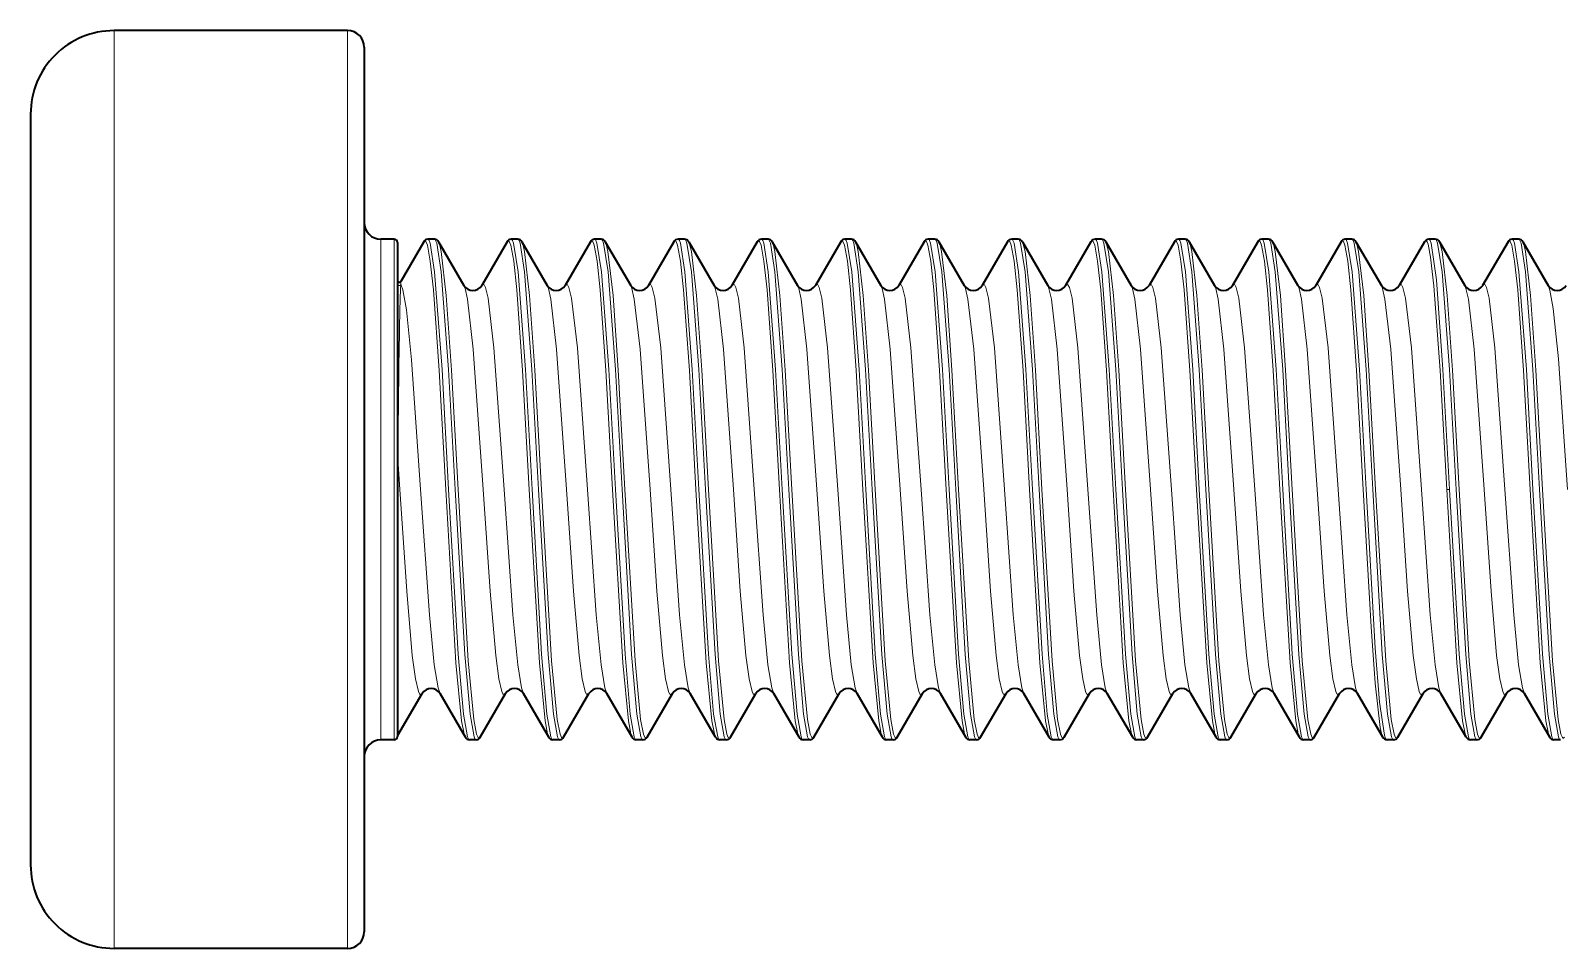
# Model space of a CAD drawing. Extents: x -131 to 1002, y -402 to 783.
# Drawn here: x -130.78 to -121.61, y 173.11 to 178.61 of the extents above; entities that cross this region are included whole.
import ezdxf

# ---------------------------------------------------------------- set-up
doc = ezdxf.new("R2010")
doc.units = 0

msp = doc.modelspace()

# ---------------------------------------------------------------- linework, layer by layer
at = {"color": 7, "lineweight": 13, "ltscale": 0.035789}
for p, q in [((-130.2787, 178.612), (-130.2787, 177.1804)), ((-128.8788, 178.612), (-128.8788, 177.1804))]:
    msp.add_line(p, q, dxfattribs=at)
at = {"color": 7, "lineweight": 35, "ltscale": 0.035}
for p, q in [((-128.8788, 178.612), (-130.2787, 178.612)), ((-128.8788, 173.112), (-130.2787, 173.112))]:
    msp.add_line(p, q, dxfattribs=at)
at = {"color": 7, "lineweight": 35, "ltscale": 0.034488}
msp.add_line((-128.7787, 178.512), (-128.7787, 177.1325), dxfattribs=at)
at = {"color": 7, "lineweight": 35, "ltscale": 0.029282}
msp.add_line((-130.7787, 178.112), (-130.7787, 176.9407), dxfattribs=at)
at = {"color": 7, "lineweight": 13, "ltscale": 0.019522}
for p, q in [((-128.6788, 177.362), (-128.6788, 176.5811)), ((-128.5988, 177.362), (-128.5988, 176.5811))]:
    msp.add_line(p, q, dxfattribs=at)
at = {"color": 7, "lineweight": 35, "ltscale": 0.002}
for p, q in [((-128.5988, 177.362), (-128.6788, 177.362)), ((-128.5988, 174.362), (-128.6788, 174.362))]:
    msp.add_line(p, q, dxfattribs=at)
at = {"color": 7, "lineweight": 35, "ltscale": 0.000984192}
for p, q in [((-128.3583, 177.362), (-128.3977, 177.362)), ((-128.1083, 174.362), (-128.1477, 174.362))]:
    msp.add_line(p, q, dxfattribs=at)
at = {"color": 7, "lineweight": 35, "ltscale": 0.00098381}
for p, q in [((-127.8583, 177.362), (-127.8977, 177.362)), ((-127.3583, 177.362), (-127.3977, 177.362)), ((-126.8583, 177.362), (-126.8977, 177.362)), ((-126.3583, 177.362), (-126.3977, 177.362)), ((-125.8583, 177.362), (-125.8977, 177.362)), ((-125.3583, 177.362), (-125.3977, 177.362)), ((-124.8583, 177.362), (-124.8977, 177.362)), ((-124.3583, 177.362), (-124.3977, 177.362)), ((-123.8583, 177.362), (-123.8977, 177.362)), ((-123.3583, 177.362), (-123.3977, 177.362)), ((-122.8583, 177.362), (-122.8977, 177.362)), ((-122.3583, 177.362), (-122.3977, 177.362)), ((-121.8583, 177.362), (-121.8977, 177.362)), ((-127.6083, 174.362), (-127.6477, 174.362)), ((-127.1083, 174.362), (-127.1477, 174.362)), ((-126.6083, 174.362), (-126.6477, 174.362)), ((-126.1083, 174.362), (-126.1477, 174.362)), ((-125.6083, 174.362), (-125.6477, 174.362)), ((-125.1083, 174.362), (-125.1477, 174.362)), ((-124.6083, 174.362), (-124.6477, 174.362)), ((-124.1083, 174.362), (-124.1477, 174.362)), ((-123.6083, 174.362), (-123.6477, 174.362)), ((-123.1083, 174.362), (-123.1477, 174.362)), ((-122.6083, 174.362), (-122.6477, 174.362)), ((-122.1083, 174.362), (-122.1477, 174.362)), ((-121.6083, 174.362), (-121.6477, 174.362))]:
    msp.add_line(p, q, dxfattribs=at)
at = {"color": 7, "lineweight": 35, "ltscale": 0.019261}
msp.add_line((-128.5788, 177.342), (-128.5788, 176.5715), dxfattribs=at)
at = {"color": 7, "lineweight": 35, "ltscale": 0.00686}
msp.add_line((-128.4224, 177.3456), (-128.5601, 177.1083), dxfattribs=at)
at = {"color": 7, "lineweight": 35, "ltscale": 0.007571}
for p, q in [((-128.3336, 177.3456), (-128.1816, 177.0837)), ((-128.1724, 174.3783), (-128.3244, 174.6403))]:
    msp.add_line(p, q, dxfattribs=at)
at = {"color": 7, "lineweight": 35, "ltscale": 0.007572}
for p, q in [((-127.9224, 177.3456), (-128.0744, 177.0837)), ((-127.8337, 177.3456), (-127.6816, 177.0837)), ((-127.4224, 177.3456), (-127.5744, 177.0837)), ((-127.3337, 177.3456), (-127.1816, 177.0837)), ((-126.9224, 177.3456), (-127.0744, 177.0837)), ((-126.8337, 177.3456), (-126.6816, 177.0837)), ((-126.4224, 177.3456), (-126.5744, 177.0837)), ((-126.3337, 177.3456), (-126.1816, 177.0837)), ((-125.9224, 177.3456), (-126.0744, 177.0837)), ((-125.8337, 177.3456), (-125.6816, 177.0837)), ((-125.4224, 177.3456), (-125.5744, 177.0837)), ((-125.3337, 177.3456), (-125.1816, 177.0837)), ((-124.9224, 177.3456), (-125.0744, 177.0837)), ((-124.8337, 177.3456), (-124.6816, 177.0837)), ((-124.4224, 177.3456), (-124.5744, 177.0837)), ((-124.3337, 177.3456), (-124.1816, 177.0837)), ((-123.9224, 177.3456), (-124.0744, 177.0837)), ((-123.8337, 177.3456), (-123.6816, 177.0837)), ((-123.4224, 177.3456), (-123.5744, 177.0837)), ((-123.3337, 177.3456), (-123.1816, 177.0837)), ((-122.9224, 177.3456), (-123.0744, 177.0837)), ((-122.8337, 177.3456), (-122.6816, 177.0837)), ((-122.4224, 177.3456), (-122.5744, 177.0837)), ((-122.3337, 177.3456), (-122.1816, 177.0837)), ((-121.9224, 177.3456), (-122.0744, 177.0837)), ((-121.8337, 177.3456), (-121.6816, 177.0837)), ((-128.0836, 174.3783), (-127.9316, 174.6403)), ((-127.6724, 174.3783), (-127.8244, 174.6403)), ((-127.5837, 174.3783), (-127.4316, 174.6403)), ((-127.1724, 174.3783), (-127.3244, 174.6403)), ((-127.0837, 174.3783), (-126.9316, 174.6403)), ((-126.6724, 174.3783), (-126.8244, 174.6403)), ((-126.5837, 174.3783), (-126.4316, 174.6403)), ((-126.1724, 174.3783), (-126.3244, 174.6403)), ((-126.0837, 174.3783), (-125.9316, 174.6403)), ((-125.6724, 174.3783), (-125.8244, 174.6403)), ((-125.5837, 174.3783), (-125.4316, 174.6403)), ((-125.1724, 174.3783), (-125.3244, 174.6403)), ((-125.0837, 174.3783), (-124.9316, 174.6403)), ((-124.6724, 174.3783), (-124.8244, 174.6403)), ((-124.5837, 174.3783), (-124.4316, 174.6403)), ((-124.1724, 174.3783), (-124.3244, 174.6403)), ((-124.0837, 174.3783), (-123.9316, 174.6403)), ((-123.6724, 174.3783), (-123.8244, 174.6403)), ((-123.5837, 174.3783), (-123.4316, 174.6403)), ((-123.1724, 174.3783), (-123.3244, 174.6403)), ((-123.0837, 174.3783), (-122.9316, 174.6403)), ((-122.6724, 174.3783), (-122.8244, 174.6403)), ((-122.5837, 174.3783), (-122.4316, 174.6403)), ((-122.1724, 174.3783), (-122.3244, 174.6403)), ((-122.0837, 174.3783), (-121.9316, 174.6403)), ((-121.6724, 174.3783), (-121.8244, 174.6403))]:
    msp.add_line(p, q, dxfattribs=at)
at = {"color": 7, "lineweight": 13, "ltscale": 0.101711}
for p, q in [((-130.2787, 177.1804), (-130.2787, 173.112)), ((-128.8788, 177.1804), (-128.8788, 173.112))]:
    msp.add_line(p, q, dxfattribs=at)
at = {"color": 7, "lineweight": 35, "ltscale": 0.098012}
msp.add_line((-128.7787, 177.1325), (-128.7787, 173.212), dxfattribs=at)
at = {"color": 7, "lineweight": 13, "ltscale": 0.000495148}
msp.add_line((-128.5601, 177.1083), (-128.5601, 177.0885), dxfattribs=at)
at = {"color": 7, "lineweight": 35, "ltscale": 0.083218}
msp.add_line((-130.7787, 176.9407), (-130.7787, 173.612), dxfattribs=at)
at = {"color": 7, "lineweight": 13, "ltscale": 0.017363}
msp.add_line((-128.5688, 176.7394), (-128.5774, 176.0449), dxfattribs=at)
at = {"color": 7, "lineweight": 13, "ltscale": 0.055478}
for p, q in [((-128.6788, 176.5811), (-128.6788, 174.362)), ((-128.5988, 176.5811), (-128.5988, 174.362))]:
    msp.add_line(p, q, dxfattribs=at)
at = {"color": 7, "lineweight": 35, "ltscale": 0.054739}
msp.add_line((-128.5788, 176.5715), (-128.5788, 174.382), dxfattribs=at)
at = {"color": 7, "lineweight": 13, "ltscale": 0.017866}
for p, q in [((-128.2901, 175.862), (-128.3298, 176.5755)), ((-127.7901, 175.862), (-127.8298, 176.5755)), ((-127.2901, 175.862), (-127.3298, 176.5755)), ((-126.7901, 175.862), (-126.8298, 176.5755)), ((-126.2901, 175.862), (-126.3298, 176.5755)), ((-125.7901, 175.862), (-125.8298, 176.5755)), ((-125.2901, 175.862), (-125.3298, 176.5755)), ((-124.7901, 175.862), (-124.8298, 176.5755)), ((-124.2901, 175.862), (-124.3298, 176.5755)), ((-123.7901, 175.862), (-123.8298, 176.5755)), ((-123.2901, 175.862), (-123.3298, 176.5755)), ((-122.7901, 175.862), (-122.8298, 176.5755)), ((-122.2901, 175.862), (-122.3298, 176.5755)), ((-121.7901, 175.862), (-121.8298, 176.5755))]:
    msp.add_line(p, q, dxfattribs=at)
at = {"color": 7, "lineweight": 13, "ltscale": 0.017982}
for p, q in [((-128.2728, 175.8629), (-128.3125, 176.5811)), ((-127.7728, 175.8629), (-127.8125, 176.5811)), ((-127.2728, 175.8629), (-127.3125, 176.5811)), ((-126.7728, 175.8629), (-126.8125, 176.5811)), ((-126.2728, 175.8629), (-126.3125, 176.5811)), ((-125.7728, 175.8629), (-125.8125, 176.5811)), ((-125.2728, 175.8629), (-125.3125, 176.5811)), ((-124.7728, 175.8629), (-124.8125, 176.5811)), ((-124.2728, 175.8629), (-124.3125, 176.5811)), ((-123.7728, 175.8629), (-123.8125, 176.5811)), ((-123.2728, 175.8629), (-123.3125, 176.5811)), ((-122.7728, 175.8629), (-122.8125, 176.5811)), ((-122.2728, 175.8629), (-122.3125, 176.5811)), ((-121.7728, 175.8629), (-121.8125, 176.5811))]:
    msp.add_line(p, q, dxfattribs=at)
at = {"color": 7, "lineweight": 13, "ltscale": 0.018029}
for p, q in [((-128.2731, 176.5811), (-128.2333, 175.861)), ((-127.7731, 176.5811), (-127.7333, 175.861)), ((-127.2731, 176.5811), (-127.2333, 175.861)), ((-126.7731, 176.5811), (-126.7333, 175.861)), ((-126.2731, 176.5811), (-126.2333, 175.861)), ((-125.7731, 176.5811), (-125.7333, 175.861)), ((-125.2731, 176.5811), (-125.2333, 175.861)), ((-124.7731, 176.5811), (-124.7333, 175.861)), ((-124.2731, 176.5811), (-124.2333, 175.861)), ((-123.7731, 176.5811), (-123.7333, 175.861)), ((-123.2731, 176.5811), (-123.2333, 175.861)), ((-122.7731, 176.5811), (-122.7333, 175.861)), ((-122.2731, 176.5811), (-122.2333, 175.861)), ((-121.7731, 176.5811), (-121.7333, 175.861))]:
    msp.add_line(p, q, dxfattribs=at)
at = {"color": 7, "lineweight": 13, "ltscale": 0.017906}
for p, q in [((-128.2558, 176.5771), (-128.216, 175.862)), ((-127.7558, 176.5771), (-127.716, 175.862)), ((-127.2558, 176.5771), (-127.216, 175.862)), ((-126.7558, 176.5771), (-126.716, 175.862)), ((-126.2558, 176.5771), (-126.216, 175.862)), ((-125.7558, 176.5771), (-125.716, 175.862)), ((-125.2558, 176.5771), (-125.216, 175.862)), ((-124.7558, 176.5771), (-124.716, 175.862)), ((-124.2558, 176.5771), (-124.216, 175.862)), ((-123.7558, 176.5771), (-123.716, 175.862)), ((-123.2558, 176.5771), (-123.216, 175.862)), ((-122.7558, 176.5771), (-122.716, 175.862)), ((-122.2558, 176.5771), (-122.216, 175.862)), ((-121.7558, 176.5771), (-121.716, 175.862))]:
    msp.add_line(p, q, dxfattribs=at)
at = {"color": 7, "lineweight": 13, "ltscale": 4.6672e-05}
msp.add_line((-128.5774, 176.0449), (-128.5788, 176.0462), dxfattribs=at)
at = {"color": 7, "lineweight": 13, "ltscale": 0.004573}
msp.add_line((-128.5774, 176.0449), (-128.5774, 175.862), dxfattribs=at)
at = {"color": 7, "lineweight": 13, "ltscale": 0.004582}
msp.add_line((-128.5655, 175.862), (-128.5774, 176.0449), dxfattribs=at)
at = {"color": 7, "lineweight": 13, "ltscale": 0.036822}
msp.add_line((-128.5774, 174.3891), (-128.5774, 175.862), dxfattribs=at)
at = {"color": 7, "lineweight": 13, "ltscale": 0.000433212}
msp.add_line((-122.2901, 175.862), (-122.2728, 175.8629), dxfattribs=at)
at = {"color": 7, "lineweight": 35, "ltscale": 0.00726}
msp.add_line((-128.5774, 174.3891), (-128.4316, 174.6403), dxfattribs=at)
at = {"color": 7, "lineweight": 35, "ltscale": 9.46975e-05}
msp.add_line((-128.5774, 174.3891), (-128.5786, 174.3855), dxfattribs=at)
at = {"color": 7, "lineweight": 13}
for points in [[(-128.3977, 177.362), (-128.3961, 177.3617), (-128.393, 177.3594), (-128.3899, 177.3548), (-128.3837, 177.3389), (-128.3566, 177.1666), (-128.3125, 176.5811)], [(-128.3583, 177.362), (-128.3568, 177.3617), (-128.3537, 177.3594), (-128.3506, 177.3548), (-128.3444, 177.3389), (-128.3173, 177.1666), (-128.2731, 176.5811)], [(-127.8977, 177.362), (-127.8961, 177.3617), (-127.893, 177.3594), (-127.8899, 177.3548), (-127.8837, 177.3389), (-127.8566, 177.1666), (-127.8125, 176.5811)], [(-127.8583, 177.362), (-127.8568, 177.3617), (-127.8537, 177.3594), (-127.8506, 177.3548), (-127.8444, 177.3389), (-127.8173, 177.1666), (-127.7731, 176.5811)], [(-127.3977, 177.362), (-127.3961, 177.3617), (-127.393, 177.3594), (-127.3899, 177.3548), (-127.3837, 177.3389), (-127.3566, 177.1666), (-127.3125, 176.5811)], [(-127.3583, 177.362), (-127.3568, 177.3617), (-127.3537, 177.3594), (-127.3506, 177.3548), (-127.3444, 177.3389), (-127.3173, 177.1666), (-127.2731, 176.5811)], [(-126.8977, 177.362), (-126.8961, 177.3617), (-126.893, 177.3594), (-126.8899, 177.3548), (-126.8837, 177.3389), (-126.8566, 177.1666), (-126.8125, 176.5811)], [(-126.8583, 177.362), (-126.8568, 177.3617), (-126.8537, 177.3594), (-126.8506, 177.3548), (-126.8444, 177.3389), (-126.8173, 177.1666), (-126.7731, 176.5811)], [(-126.3977, 177.362), (-126.3961, 177.3617), (-126.393, 177.3594), (-126.3899, 177.3548), (-126.3837, 177.3389), (-126.3566, 177.1666), (-126.3125, 176.5811)], [(-126.3583, 177.362), (-126.3568, 177.3617), (-126.3537, 177.3594), (-126.3506, 177.3548), (-126.3444, 177.3389), (-126.3173, 177.1666), (-126.2731, 176.5811)], [(-125.8977, 177.362), (-125.8961, 177.3617), (-125.893, 177.3594), (-125.8899, 177.3548), (-125.8837, 177.3389), (-125.8566, 177.1666), (-125.8125, 176.5811)], [(-125.8583, 177.362), (-125.8568, 177.3617), (-125.8537, 177.3594), (-125.8506, 177.3548), (-125.8444, 177.3389), (-125.8173, 177.1666), (-125.7731, 176.5811)], [(-125.3977, 177.362), (-125.3961, 177.3617), (-125.393, 177.3594), (-125.3899, 177.3548), (-125.3837, 177.3389), (-125.3566, 177.1666), (-125.3125, 176.5811)], [(-125.3583, 177.362), (-125.3568, 177.3617), (-125.3537, 177.3594), (-125.3506, 177.3548), (-125.3444, 177.3389), (-125.3173, 177.1666), (-125.2731, 176.5811)], [(-124.8977, 177.362), (-124.8961, 177.3617), (-124.893, 177.3594), (-124.8899, 177.3548), (-124.8837, 177.3389), (-124.8566, 177.1666), (-124.8125, 176.5811)], [(-124.8583, 177.362), (-124.8568, 177.3617), (-124.8537, 177.3594), (-124.8506, 177.3548), (-124.8444, 177.3389), (-124.8173, 177.1666), (-124.7731, 176.5811)], [(-124.3977, 177.362), (-124.3961, 177.3617), (-124.393, 177.3594), (-124.3899, 177.3548), (-124.3837, 177.3389), (-124.3566, 177.1666), (-124.3125, 176.5811)], [(-124.3583, 177.362), (-124.3568, 177.3617), (-124.3537, 177.3594), (-124.3506, 177.3548), (-124.3444, 177.3389), (-124.3173, 177.1666), (-124.2731, 176.5811)], [(-123.8977, 177.362), (-123.8961, 177.3617), (-123.893, 177.3594), (-123.8899, 177.3548), (-123.8837, 177.3389), (-123.8566, 177.1666), (-123.8125, 176.5811)], [(-123.8583, 177.362), (-123.8568, 177.3617), (-123.8537, 177.3594), (-123.8506, 177.3548), (-123.8444, 177.3389), (-123.8173, 177.1666), (-123.7731, 176.5811)], [(-123.3977, 177.362), (-123.3961, 177.3617), (-123.393, 177.3594), (-123.3899, 177.3548), (-123.3837, 177.3389), (-123.3566, 177.1666), (-123.3125, 176.5811)], [(-123.3583, 177.362), (-123.3568, 177.3617), (-123.3537, 177.3594), (-123.3506, 177.3548), (-123.3444, 177.3389), (-123.3173, 177.1666), (-123.2731, 176.5811)], [(-122.8977, 177.362), (-122.8961, 177.3617), (-122.893, 177.3594), (-122.8899, 177.3548), (-122.8837, 177.3389), (-122.8566, 177.1666), (-122.8125, 176.5811)], [(-122.8583, 177.362), (-122.8568, 177.3617), (-122.8537, 177.3594), (-122.8506, 177.3548), (-122.8444, 177.3389), (-122.8173, 177.1666), (-122.7731, 176.5811)], [(-122.3125, 176.5811), (-122.3516, 177.1177), (-122.3838, 177.3391), (-122.3894, 177.3537), (-122.3931, 177.3594), (-122.3949, 177.3611), (-122.3977, 177.362)], [(-122.3583, 177.362), (-122.3568, 177.3617), (-122.3537, 177.3594), (-122.3506, 177.3548), (-122.3444, 177.3389), (-122.3173, 177.1666), (-122.2731, 176.5811)], [(-121.8977, 177.362), (-121.8961, 177.3617), (-121.893, 177.3594), (-121.8899, 177.3548), (-121.8837, 177.3389), (-121.8566, 177.1666), (-121.8125, 176.5811)], [(-121.8583, 177.362), (-121.8568, 177.3617), (-121.8537, 177.3594), (-121.8506, 177.3548), (-121.8444, 177.3389), (-121.8173, 177.1666), (-121.7731, 176.5811)], [(-128.4224, 177.3456), (-128.4179, 177.351), (-128.4157, 177.3519), (-128.4135, 177.3517), (-128.412, 177.3508), (-128.409, 177.3477), (-128.4001, 177.3258), (-128.3827, 177.2302), (-128.3642, 177.0581), (-128.3298, 176.5755)], [(-128.3336, 177.3456), (-128.3283, 177.3331), (-128.3177, 177.2886), (-128.2872, 177.0248), (-128.2558, 176.5771)], [(-127.9224, 177.3456), (-127.9179, 177.351), (-127.9157, 177.3519), (-127.9135, 177.3517), (-127.912, 177.3508), (-127.909, 177.3477), (-127.9001, 177.3258), (-127.8827, 177.2302), (-127.8642, 177.0581), (-127.8298, 176.5755)], [(-127.8337, 177.3456), (-127.8283, 177.3331), (-127.8177, 177.2886), (-127.7872, 177.0248), (-127.7558, 176.5771)], [(-127.4224, 177.3456), (-127.4179, 177.351), (-127.4157, 177.3519), (-127.4135, 177.3517), (-127.412, 177.3508), (-127.409, 177.3477), (-127.4001, 177.3258), (-127.3827, 177.2302), (-127.3642, 177.0581), (-127.3298, 176.5755)], [(-127.3337, 177.3456), (-127.3283, 177.3331), (-127.3177, 177.2886), (-127.2872, 177.0248), (-127.2558, 176.5771)], [(-126.9224, 177.3456), (-126.9179, 177.351), (-126.9157, 177.3519), (-126.9135, 177.3517), (-126.912, 177.3508), (-126.909, 177.3477), (-126.9001, 177.3258), (-126.8827, 177.2302), (-126.8642, 177.0581), (-126.8298, 176.5755)], [(-126.8337, 177.3456), (-126.8283, 177.3331), (-126.8177, 177.2886), (-126.7872, 177.0248), (-126.7558, 176.5771)], [(-126.4224, 177.3456), (-126.4179, 177.351), (-126.4157, 177.3519), (-126.4135, 177.3517), (-126.412, 177.3508), (-126.409, 177.3477), (-126.4001, 177.3258), (-126.3827, 177.2302), (-126.3642, 177.0581), (-126.3298, 176.5755)], [(-126.3337, 177.3456), (-126.3283, 177.3331), (-126.3177, 177.2886), (-126.2872, 177.0248), (-126.2558, 176.5771)], [(-125.9224, 177.3456), (-125.9179, 177.351), (-125.9157, 177.3519), (-125.9135, 177.3517), (-125.912, 177.3508), (-125.909, 177.3477), (-125.9001, 177.3258), (-125.8827, 177.2302), (-125.8642, 177.0581), (-125.8298, 176.5755)], [(-125.8337, 177.3456), (-125.8283, 177.3331), (-125.8177, 177.2886), (-125.7872, 177.0248), (-125.7558, 176.5771)], [(-125.4224, 177.3456), (-125.4179, 177.351), (-125.4157, 177.3519), (-125.4135, 177.3517), (-125.412, 177.3508), (-125.409, 177.3477), (-125.4001, 177.3258), (-125.3827, 177.2302), (-125.3642, 177.0581), (-125.3298, 176.5755)], [(-125.3337, 177.3456), (-125.3283, 177.3331), (-125.3177, 177.2886), (-125.2872, 177.0248), (-125.2558, 176.5771)], [(-124.9224, 177.3456), (-124.9179, 177.351), (-124.9157, 177.3519), (-124.9135, 177.3517), (-124.912, 177.3508), (-124.909, 177.3477), (-124.9001, 177.3258), (-124.8827, 177.2302), (-124.8642, 177.0581), (-124.8298, 176.5755)], [(-124.8337, 177.3456), (-124.8283, 177.3331), (-124.8177, 177.2886), (-124.7872, 177.0248), (-124.7558, 176.5771)], [(-124.4224, 177.3456), (-124.4179, 177.351), (-124.4157, 177.3519), (-124.4135, 177.3517), (-124.412, 177.3508), (-124.409, 177.3477), (-124.4001, 177.3258), (-124.3827, 177.2302), (-124.3642, 177.0581), (-124.3298, 176.5755)], [(-124.3337, 177.3456), (-124.3283, 177.3331), (-124.3177, 177.2886), (-124.2872, 177.0248), (-124.2558, 176.5771)], [(-123.9224, 177.3456), (-123.9179, 177.351), (-123.9157, 177.3519), (-123.9135, 177.3517), (-123.912, 177.3508), (-123.909, 177.3477), (-123.9001, 177.3258), (-123.8827, 177.2302), (-123.8642, 177.0581), (-123.8298, 176.5755)], [(-123.8337, 177.3456), (-123.8283, 177.3331), (-123.8177, 177.2886), (-123.7872, 177.0248), (-123.7558, 176.5771)], [(-123.4224, 177.3456), (-123.4179, 177.351), (-123.4157, 177.3519), (-123.4135, 177.3517), (-123.412, 177.3508), (-123.409, 177.3477), (-123.4001, 177.3258), (-123.3827, 177.2302), (-123.3642, 177.0581), (-123.3298, 176.5755)], [(-123.3337, 177.3456), (-123.3283, 177.3331), (-123.3177, 177.2886), (-123.2872, 177.0248), (-123.2558, 176.5771)], [(-122.9224, 177.3456), (-122.9179, 177.351), (-122.9157, 177.3519), (-122.9135, 177.3517), (-122.912, 177.3508), (-122.909, 177.3477), (-122.9001, 177.3258), (-122.8827, 177.2302), (-122.8642, 177.0581), (-122.8298, 176.5755)], [(-122.8337, 177.3456), (-122.8283, 177.3331), (-122.8177, 177.2886), (-122.7872, 177.0248), (-122.7558, 176.5771)], [(-122.3298, 176.5755), (-122.3664, 177.0817), (-122.3861, 177.2541), (-122.402, 177.3321), (-122.4075, 177.3452), (-122.4102, 177.3492), (-122.4129, 177.3514), (-122.4142, 177.3519), (-122.417, 177.3515), (-122.4188, 177.3503), (-122.4224, 177.3456)], [(-122.3337, 177.3456), (-122.3283, 177.3331), (-122.3177, 177.2886), (-122.2872, 177.0248), (-122.2558, 176.5771)], [(-121.9224, 177.3456), (-121.9179, 177.351), (-121.9157, 177.3519), (-121.9135, 177.3517), (-121.912, 177.3508), (-121.909, 177.3477), (-121.9001, 177.3258), (-121.8827, 177.2302), (-121.8642, 177.0581), (-121.8298, 176.5755)], [(-121.8337, 177.3456), (-121.8283, 177.3331), (-121.8177, 177.2886), (-121.7872, 177.0248), (-121.7558, 176.5771)], [(-128.4405, 175.862), (-128.4949, 176.6383), (-128.5256, 176.9395), (-128.547, 177.0581), (-128.5581, 177.086), (-128.5601, 177.0885)], [(-128.0655, 175.862), (-128.1255, 176.7035), (-128.1599, 177.0016), (-128.1743, 177.0658), (-128.1816, 177.0837)], [(-127.9405, 175.862), (-128.0012, 176.7108), (-128.036, 177.0078), (-128.0519, 177.0734), (-128.0601, 177.0884), (-128.0641, 177.0912), (-128.0682, 177.0906), (-128.0723, 177.0869), (-128.0744, 177.0837)], [(-127.5655, 175.862), (-127.6255, 176.7035), (-127.6599, 177.0016), (-127.6743, 177.0658), (-127.6816, 177.0837)], [(-127.4405, 175.862), (-127.5012, 176.7108), (-127.536, 177.0078), (-127.5519, 177.0734), (-127.5601, 177.0884), (-127.5641, 177.0912), (-127.5682, 177.0906), (-127.5723, 177.0869), (-127.5744, 177.0837)], [(-127.0655, 175.862), (-127.1255, 176.7035), (-127.1599, 177.0016), (-127.1743, 177.0658), (-127.1816, 177.0837)], [(-126.9405, 175.862), (-127.0012, 176.7108), (-127.036, 177.0078), (-127.0519, 177.0734), (-127.0601, 177.0884), (-127.0641, 177.0912), (-127.0682, 177.0906), (-127.0723, 177.0869), (-127.0744, 177.0837)], [(-126.5655, 175.862), (-126.6255, 176.7035), (-126.6599, 177.0016), (-126.6743, 177.0658), (-126.6816, 177.0837)], [(-126.4405, 175.862), (-126.5012, 176.7108), (-126.536, 177.0078), (-126.5519, 177.0734), (-126.5601, 177.0884), (-126.5641, 177.0912), (-126.5682, 177.0906), (-126.5723, 177.0869), (-126.5744, 177.0837)], [(-126.0655, 175.862), (-126.1255, 176.7035), (-126.1599, 177.0016), (-126.1743, 177.0658), (-126.1816, 177.0837)], [(-125.9405, 175.862), (-126.0012, 176.7108), (-126.036, 177.0078), (-126.0519, 177.0734), (-126.0601, 177.0884), (-126.0641, 177.0912), (-126.0682, 177.0906), (-126.0723, 177.0869), (-126.0744, 177.0837)], [(-125.5655, 175.862), (-125.6255, 176.7035), (-125.6599, 177.0016), (-125.6743, 177.0658), (-125.6816, 177.0837)], [(-125.4405, 175.862), (-125.5012, 176.7108), (-125.536, 177.0078), (-125.5519, 177.0734), (-125.5601, 177.0884), (-125.5641, 177.0912), (-125.5682, 177.0906), (-125.5723, 177.0869), (-125.5744, 177.0837)], [(-125.0655, 175.862), (-125.1255, 176.7035), (-125.1599, 177.0016), (-125.1743, 177.0658), (-125.1816, 177.0837)], [(-124.9405, 175.862), (-125.0012, 176.7108), (-125.036, 177.0078), (-125.0519, 177.0734), (-125.0601, 177.0884), (-125.0641, 177.0912), (-125.0682, 177.0906), (-125.0723, 177.0869), (-125.0744, 177.0837)], [(-124.5655, 175.862), (-124.6255, 176.7035), (-124.6599, 177.0016), (-124.6743, 177.0658), (-124.6816, 177.0837)], [(-124.4405, 175.862), (-124.5012, 176.7108), (-124.536, 177.0078), (-124.5519, 177.0734), (-124.5601, 177.0884), (-124.5641, 177.0912), (-124.5682, 177.0906), (-124.5723, 177.0869), (-124.5744, 177.0837)], [(-124.0655, 175.862), (-124.1255, 176.7035), (-124.1599, 177.0016), (-124.1743, 177.0658), (-124.1816, 177.0837)], [(-123.9405, 175.862), (-124.0012, 176.7108), (-124.036, 177.0078), (-124.0519, 177.0734), (-124.0601, 177.0884), (-124.0641, 177.0912), (-124.0682, 177.0906), (-124.0723, 177.0869), (-124.0744, 177.0837)], [(-123.5655, 175.862), (-123.6255, 176.7035), (-123.6599, 177.0016), (-123.6743, 177.0658), (-123.6816, 177.0837)], [(-123.4405, 175.862), (-123.5012, 176.7108), (-123.536, 177.0078), (-123.5519, 177.0734), (-123.5601, 177.0884), (-123.5641, 177.0912), (-123.5682, 177.0906), (-123.5723, 177.0869), (-123.5744, 177.0837)], [(-123.0655, 175.862), (-123.1255, 176.7035), (-123.1599, 177.0016), (-123.1743, 177.0658), (-123.1816, 177.0837)], [(-122.9405, 175.862), (-123.0012, 176.7108), (-123.036, 177.0078), (-123.0519, 177.0734), (-123.0601, 177.0884), (-123.0641, 177.0912), (-123.0682, 177.0906), (-123.0723, 177.0869), (-123.0744, 177.0837)], [(-122.5655, 175.862), (-122.6255, 176.7035), (-122.6599, 177.0016), (-122.6743, 177.0658), (-122.6816, 177.0837)], [(-122.4405, 175.862), (-122.5012, 176.7108), (-122.536, 177.0078), (-122.5519, 177.0734), (-122.5601, 177.0884), (-122.5641, 177.0912), (-122.5682, 177.0906), (-122.5723, 177.0869), (-122.5744, 177.0837)], [(-122.0655, 175.862), (-122.1255, 176.7035), (-122.1599, 177.0016), (-122.1743, 177.0658), (-122.1816, 177.0837)], [(-121.9405, 175.862), (-122.0012, 176.7108), (-122.036, 177.0078), (-122.0519, 177.0734), (-122.0601, 177.0884), (-122.0641, 177.0912), (-122.0682, 177.0906), (-122.0723, 177.0869), (-122.0744, 177.0837)], [(-121.5655, 175.862), (-121.6204, 176.6444), (-121.6514, 176.9458), (-121.6713, 177.0556), (-121.6816, 177.0837)], [(-128.4316, 174.6403), (-128.4357, 174.6349), (-128.4377, 174.6334), (-128.4407, 174.6326), (-128.4422, 174.6329), (-128.4453, 174.6348), (-128.4483, 174.6384), (-128.4543, 174.6509), (-128.4719, 174.7267), (-128.4905, 174.8671), (-128.5243, 175.2536), (-128.5655, 175.862)], [(-128.3244, 174.6403), (-128.3363, 174.6742), (-128.3589, 174.8107), (-128.3882, 175.1104), (-128.4405, 175.862)], [(-128.2901, 175.862), (-128.2287, 174.8237), (-128.1948, 174.4747), (-128.1799, 174.398), (-128.1724, 174.3783)], [(-128.2728, 175.8629), (-128.2155, 174.8746), (-128.1841, 174.5163), (-128.16, 174.38), (-128.1546, 174.3676), (-128.1518, 174.364), (-128.1491, 174.3622), (-128.1477, 174.362)], [(-128.2333, 175.861), (-128.1761, 174.8738), (-128.1447, 174.516), (-128.1207, 174.3799), (-128.1152, 174.3676), (-128.1125, 174.364), (-128.1097, 174.3622), (-128.1083, 174.362)], [(-128.216, 175.862), (-128.1555, 174.8352), (-128.1221, 174.4843), (-128.1052, 174.3957), (-128.0966, 174.3757), (-128.0937, 174.3729), (-128.0923, 174.3722), (-128.0901, 174.3721), (-128.088, 174.3731), (-128.0836, 174.3783)], [(-127.9316, 174.6403), (-127.9357, 174.6349), (-127.9377, 174.6334), (-127.9407, 174.6326), (-127.9422, 174.6329), (-127.9453, 174.6348), (-127.9483, 174.6384), (-127.9543, 174.6509), (-127.9719, 174.7267), (-127.9905, 174.8671), (-128.0243, 175.2536), (-128.0655, 175.862)], [(-127.8244, 174.6403), (-127.8363, 174.6742), (-127.8589, 174.8107), (-127.8882, 175.1104), (-127.9405, 175.862)], [(-127.7901, 175.862), (-127.7287, 174.8237), (-127.6948, 174.4747), (-127.6799, 174.398), (-127.6724, 174.3783)], [(-127.7728, 175.8629), (-127.7155, 174.8746), (-127.6841, 174.5163), (-127.66, 174.38), (-127.6546, 174.3676), (-127.6518, 174.364), (-127.6491, 174.3622), (-127.6477, 174.362)], [(-127.7333, 175.861), (-127.6761, 174.8738), (-127.6447, 174.516), (-127.6207, 174.3799), (-127.6152, 174.3676), (-127.6125, 174.364), (-127.6097, 174.3622), (-127.6083, 174.362)], [(-127.716, 175.862), (-127.6555, 174.8352), (-127.6221, 174.4843), (-127.6052, 174.3957), (-127.5966, 174.3757), (-127.5937, 174.3729), (-127.5923, 174.3722), (-127.5901, 174.3721), (-127.588, 174.3731), (-127.5837, 174.3783)], [(-127.4316, 174.6403), (-127.4357, 174.6349), (-127.4377, 174.6334), (-127.4407, 174.6326), (-127.4422, 174.6329), (-127.4453, 174.6348), (-127.4483, 174.6384), (-127.4543, 174.6509), (-127.4719, 174.7267), (-127.4905, 174.8671), (-127.5243, 175.2536), (-127.5655, 175.862)], [(-127.3244, 174.6403), (-127.3363, 174.6742), (-127.3589, 174.8107), (-127.3882, 175.1104), (-127.4405, 175.862)], [(-127.2901, 175.862), (-127.2287, 174.8237), (-127.1948, 174.4747), (-127.1799, 174.398), (-127.1724, 174.3783)], [(-127.2728, 175.8629), (-127.2155, 174.8746), (-127.1841, 174.5163), (-127.16, 174.38), (-127.1546, 174.3676), (-127.1518, 174.364), (-127.1491, 174.3622), (-127.1477, 174.362)], [(-127.2333, 175.861), (-127.1761, 174.8738), (-127.1447, 174.516), (-127.1207, 174.3799), (-127.1152, 174.3676), (-127.1125, 174.364), (-127.1097, 174.3622), (-127.1083, 174.362)], [(-127.216, 175.862), (-127.1555, 174.8352), (-127.1221, 174.4843), (-127.1052, 174.3957), (-127.0966, 174.3757), (-127.0937, 174.3729), (-127.0923, 174.3722), (-127.0901, 174.3721), (-127.088, 174.3731), (-127.0837, 174.3783)], [(-126.9316, 174.6403), (-126.9357, 174.6349), (-126.9377, 174.6334), (-126.9407, 174.6326), (-126.9422, 174.6329), (-126.9453, 174.6348), (-126.9483, 174.6384), (-126.9543, 174.6509), (-126.9719, 174.7267), (-126.9905, 174.8671), (-127.0243, 175.2536), (-127.0655, 175.862)], [(-126.8244, 174.6403), (-126.8363, 174.6742), (-126.8589, 174.8107), (-126.8882, 175.1104), (-126.9405, 175.862)], [(-126.7901, 175.862), (-126.7287, 174.8237), (-126.6948, 174.4747), (-126.6799, 174.398), (-126.6724, 174.3783)], [(-126.7728, 175.8629), (-126.7155, 174.8746), (-126.6841, 174.5163), (-126.66, 174.38), (-126.6546, 174.3676), (-126.6518, 174.364), (-126.6491, 174.3622), (-126.6477, 174.362)], [(-126.7333, 175.861), (-126.6761, 174.8738), (-126.6447, 174.516), (-126.6207, 174.3799), (-126.6152, 174.3676), (-126.6125, 174.364), (-126.6097, 174.3622), (-126.6083, 174.362)], [(-126.716, 175.862), (-126.6555, 174.8352), (-126.6221, 174.4843), (-126.6052, 174.3957), (-126.5966, 174.3757), (-126.5937, 174.3729), (-126.5923, 174.3722), (-126.5901, 174.3721), (-126.588, 174.3731), (-126.5837, 174.3783)], [(-126.4316, 174.6403), (-126.4357, 174.6349), (-126.4377, 174.6334), (-126.4407, 174.6326), (-126.4422, 174.6329), (-126.4453, 174.6348), (-126.4483, 174.6384), (-126.4543, 174.6509), (-126.4719, 174.7267), (-126.4905, 174.8671), (-126.5243, 175.2536), (-126.5655, 175.862)], [(-126.3244, 174.6403), (-126.3363, 174.6742), (-126.3589, 174.8107), (-126.3882, 175.1104), (-126.4405, 175.862)], [(-126.2901, 175.862), (-126.2287, 174.8237), (-126.1948, 174.4747), (-126.1799, 174.398), (-126.1724, 174.3783)], [(-126.2728, 175.8629), (-126.2155, 174.8746), (-126.1841, 174.5163), (-126.16, 174.38), (-126.1546, 174.3676), (-126.1518, 174.364), (-126.1491, 174.3622), (-126.1477, 174.362)], [(-126.2333, 175.861), (-126.1761, 174.8738), (-126.1447, 174.516), (-126.1207, 174.3799), (-126.1152, 174.3676), (-126.1125, 174.364), (-126.1097, 174.3622), (-126.1083, 174.362)], [(-126.216, 175.862), (-126.1555, 174.8352), (-126.1221, 174.4843), (-126.1052, 174.3957), (-126.0966, 174.3757), (-126.0937, 174.3729), (-126.0923, 174.3722), (-126.0901, 174.3721), (-126.088, 174.3731), (-126.0837, 174.3783)], [(-125.9316, 174.6403), (-125.9357, 174.6349), (-125.9377, 174.6334), (-125.9407, 174.6326), (-125.9422, 174.6329), (-125.9453, 174.6348), (-125.9483, 174.6384), (-125.9543, 174.6509), (-125.9719, 174.7267), (-125.9905, 174.8671), (-126.0243, 175.2536), (-126.0655, 175.862)], [(-125.8244, 174.6403), (-125.8363, 174.6742), (-125.8589, 174.8107), (-125.8882, 175.1104), (-125.9405, 175.862)], [(-125.7901, 175.862), (-125.7287, 174.8237), (-125.6948, 174.4747), (-125.6799, 174.398), (-125.6724, 174.3783)], [(-125.7728, 175.8629), (-125.7155, 174.8746), (-125.6841, 174.5163), (-125.66, 174.38), (-125.6546, 174.3676), (-125.6518, 174.364), (-125.6491, 174.3622), (-125.6477, 174.362)], [(-125.7333, 175.861), (-125.6761, 174.8738), (-125.6447, 174.516), (-125.6207, 174.3799), (-125.6152, 174.3676), (-125.6125, 174.364), (-125.6097, 174.3622), (-125.6083, 174.362)], [(-125.716, 175.862), (-125.6555, 174.8352), (-125.6221, 174.4843), (-125.6052, 174.3957), (-125.5966, 174.3757), (-125.5937, 174.3729), (-125.5923, 174.3722), (-125.5901, 174.3721), (-125.588, 174.3731), (-125.5837, 174.3783)], [(-125.4316, 174.6403), (-125.4357, 174.6349), (-125.4377, 174.6334), (-125.4407, 174.6326), (-125.4422, 174.6329), (-125.4453, 174.6348), (-125.4483, 174.6384), (-125.4543, 174.6509), (-125.4719, 174.7267), (-125.4905, 174.8671), (-125.5243, 175.2536), (-125.5655, 175.862)], [(-125.3244, 174.6403), (-125.3363, 174.6742), (-125.3589, 174.8107), (-125.3882, 175.1104), (-125.4405, 175.862)], [(-125.2901, 175.862), (-125.2287, 174.8237), (-125.1948, 174.4747), (-125.1799, 174.398), (-125.1724, 174.3783)], [(-125.2728, 175.8629), (-125.2155, 174.8746), (-125.1841, 174.5163), (-125.16, 174.38), (-125.1546, 174.3676), (-125.1518, 174.364), (-125.1491, 174.3622), (-125.1477, 174.362)], [(-125.2333, 175.861), (-125.1761, 174.8738), (-125.1447, 174.516), (-125.1207, 174.3799), (-125.1152, 174.3676), (-125.1125, 174.364), (-125.1097, 174.3622), (-125.1083, 174.362)], [(-125.216, 175.862), (-125.1555, 174.8352), (-125.1221, 174.4843), (-125.1052, 174.3957), (-125.0966, 174.3757), (-125.0937, 174.3729), (-125.0923, 174.3722), (-125.0901, 174.3721), (-125.088, 174.3731), (-125.0837, 174.3783)], [(-124.9316, 174.6403), (-124.9357, 174.6349), (-124.9377, 174.6334), (-124.9407, 174.6326), (-124.9422, 174.6329), (-124.9453, 174.6348), (-124.9483, 174.6384), (-124.9543, 174.6509), (-124.9719, 174.7267), (-124.9905, 174.8671), (-125.0243, 175.2536), (-125.0655, 175.862)], [(-124.8244, 174.6403), (-124.8363, 174.6742), (-124.8589, 174.8107), (-124.8882, 175.1104), (-124.9405, 175.862)], [(-124.7901, 175.862), (-124.7287, 174.8237), (-124.6948, 174.4747), (-124.6799, 174.398), (-124.6724, 174.3783)], [(-124.7728, 175.8629), (-124.7155, 174.8746), (-124.6841, 174.5163), (-124.66, 174.38), (-124.6546, 174.3676), (-124.6518, 174.364), (-124.6491, 174.3622), (-124.6477, 174.362)], [(-124.7333, 175.861), (-124.6761, 174.8738), (-124.6447, 174.516), (-124.6207, 174.3799), (-124.6152, 174.3676), (-124.6125, 174.364), (-124.6097, 174.3622), (-124.6083, 174.362)], [(-124.716, 175.862), (-124.6555, 174.8352), (-124.6221, 174.4843), (-124.6052, 174.3957), (-124.5966, 174.3757), (-124.5937, 174.3729), (-124.5923, 174.3722), (-124.5901, 174.3721), (-124.588, 174.3731), (-124.5837, 174.3783)], [(-124.4316, 174.6403), (-124.4357, 174.6349), (-124.4377, 174.6334), (-124.4407, 174.6326), (-124.4422, 174.6329), (-124.4453, 174.6348), (-124.4483, 174.6384), (-124.4543, 174.6509), (-124.4719, 174.7267), (-124.4905, 174.8671), (-124.5243, 175.2536), (-124.5655, 175.862)], [(-124.3244, 174.6403), (-124.3363, 174.6742), (-124.3589, 174.8107), (-124.3882, 175.1104), (-124.4405, 175.862)], [(-124.2901, 175.862), (-124.2287, 174.8237), (-124.1948, 174.4747), (-124.1799, 174.398), (-124.1724, 174.3783)], [(-124.2728, 175.8629), (-124.2155, 174.8746), (-124.1841, 174.5163), (-124.16, 174.38), (-124.1546, 174.3676), (-124.1518, 174.364), (-124.1491, 174.3622), (-124.1477, 174.362)], [(-124.2333, 175.861), (-124.1761, 174.8738), (-124.1447, 174.516), (-124.1207, 174.3799), (-124.1152, 174.3676), (-124.1125, 174.364), (-124.1097, 174.3622), (-124.1083, 174.362)], [(-124.216, 175.862), (-124.1555, 174.8352), (-124.1221, 174.4843), (-124.1052, 174.3957), (-124.0966, 174.3757), (-124.0937, 174.3729), (-124.0923, 174.3722), (-124.0901, 174.3721), (-124.088, 174.3731), (-124.0837, 174.3783)], [(-123.9316, 174.6403), (-123.9357, 174.6349), (-123.9377, 174.6334), (-123.9407, 174.6326), (-123.9422, 174.6329), (-123.9453, 174.6348), (-123.9483, 174.6384), (-123.9543, 174.6509), (-123.9719, 174.7267), (-123.9905, 174.8671), (-124.0243, 175.2536), (-124.0655, 175.862)], [(-123.8244, 174.6403), (-123.8363, 174.6742), (-123.8589, 174.8107), (-123.8882, 175.1104), (-123.9405, 175.862)], [(-123.7901, 175.862), (-123.7287, 174.8237), (-123.6948, 174.4747), (-123.6799, 174.398), (-123.6724, 174.3783)], [(-123.7728, 175.8629), (-123.7155, 174.8746), (-123.6841, 174.5163), (-123.66, 174.38), (-123.6546, 174.3676), (-123.6518, 174.364), (-123.6491, 174.3622), (-123.6477, 174.362)], [(-123.7333, 175.861), (-123.6761, 174.8738), (-123.6447, 174.516), (-123.6207, 174.3799), (-123.6152, 174.3676), (-123.6125, 174.364), (-123.6097, 174.3622), (-123.6083, 174.362)], [(-123.716, 175.862), (-123.6555, 174.8352), (-123.6221, 174.4843), (-123.6052, 174.3957), (-123.5966, 174.3757), (-123.5937, 174.3729), (-123.5923, 174.3722), (-123.5901, 174.3721), (-123.588, 174.3731), (-123.5837, 174.3783)], [(-123.4316, 174.6403), (-123.4357, 174.6349), (-123.4377, 174.6334), (-123.4407, 174.6326), (-123.4422, 174.6329), (-123.4453, 174.6348), (-123.4483, 174.6384), (-123.4543, 174.6509), (-123.4719, 174.7267), (-123.4905, 174.8671), (-123.5243, 175.2536), (-123.5655, 175.862)], [(-123.3244, 174.6403), (-123.3363, 174.6742), (-123.3589, 174.8107), (-123.3882, 175.1104), (-123.4405, 175.862)], [(-123.2901, 175.862), (-123.2287, 174.8237), (-123.1948, 174.4747), (-123.1799, 174.398), (-123.1724, 174.3783)], [(-123.2728, 175.8629), (-123.2155, 174.8746), (-123.1841, 174.5163), (-123.16, 174.38), (-123.1546, 174.3676), (-123.1518, 174.364), (-123.1491, 174.3622), (-123.1477, 174.362)], [(-123.2333, 175.861), (-123.1761, 174.8738), (-123.1447, 174.516), (-123.1207, 174.3799), (-123.1152, 174.3676), (-123.1125, 174.364), (-123.1097, 174.3622), (-123.1083, 174.362)], [(-123.216, 175.862), (-123.1555, 174.8352), (-123.1221, 174.4843), (-123.1052, 174.3957), (-123.0966, 174.3757), (-123.0937, 174.3729), (-123.0923, 174.3722), (-123.0901, 174.3721), (-123.088, 174.3731), (-123.0837, 174.3783)], [(-122.9316, 174.6403), (-122.9357, 174.6349), (-122.9377, 174.6334), (-122.9407, 174.6326), (-122.9422, 174.6329), (-122.9453, 174.6348), (-122.9483, 174.6384), (-122.9543, 174.6509), (-122.9719, 174.7267), (-122.9905, 174.8671), (-123.0243, 175.2536), (-123.0655, 175.862)], [(-122.8244, 174.6403), (-122.8363, 174.6742), (-122.8589, 174.8107), (-122.8882, 175.1104), (-122.9405, 175.862)], [(-122.6724, 174.3783), (-122.6778, 174.391), (-122.6885, 174.4359), (-122.7191, 174.7023), (-122.7434, 175.0382), (-122.7901, 175.862)], [(-122.6477, 174.362), (-122.6494, 174.3623), (-122.6527, 174.365), (-122.6561, 174.3703), (-122.6628, 174.3889), (-122.692, 174.588), (-122.718, 174.9105), (-122.7728, 175.8629)], [(-122.7333, 175.861), (-122.6761, 174.8738), (-122.6447, 174.516), (-122.6207, 174.3799), (-122.6152, 174.3676), (-122.6125, 174.364), (-122.6097, 174.3622), (-122.6083, 174.362)], [(-122.716, 175.862), (-122.6555, 174.8352), (-122.6221, 174.4843), (-122.6052, 174.3957), (-122.5966, 174.3757), (-122.5937, 174.3729), (-122.5923, 174.3722), (-122.5901, 174.3721), (-122.588, 174.3731), (-122.5837, 174.3783)], [(-122.4316, 174.6403), (-122.4357, 174.6349), (-122.4377, 174.6334), (-122.4407, 174.6326), (-122.4422, 174.6329), (-122.4453, 174.6348), (-122.4483, 174.6384), (-122.4543, 174.6509), (-122.4719, 174.7267), (-122.4905, 174.8671), (-122.5243, 175.2536), (-122.5655, 175.862)], [(-122.3244, 174.6403), (-122.3363, 174.6742), (-122.3589, 174.8107), (-122.3882, 175.1104), (-122.4405, 175.862)], [(-122.2901, 175.862), (-122.2287, 174.8237), (-122.1948, 174.4747), (-122.1799, 174.398), (-122.1724, 174.3783)], [(-122.2728, 175.8629), (-122.2155, 174.8746), (-122.1841, 174.5163), (-122.16, 174.38), (-122.1546, 174.3676), (-122.1518, 174.364), (-122.1491, 174.3622), (-122.1477, 174.362)], [(-122.2333, 175.861), (-122.1761, 174.8738), (-122.1447, 174.516), (-122.1207, 174.3799), (-122.1152, 174.3676), (-122.1125, 174.364), (-122.1097, 174.3622), (-122.1083, 174.362)], [(-122.216, 175.862), (-122.1555, 174.8352), (-122.1221, 174.4843), (-122.1052, 174.3957), (-122.0966, 174.3757), (-122.0937, 174.3729), (-122.0923, 174.3722), (-122.0901, 174.3721), (-122.088, 174.3731), (-122.0837, 174.3783)], [(-121.9316, 174.6403), (-121.9357, 174.6349), (-121.9377, 174.6334), (-121.9407, 174.6326), (-121.9422, 174.6329), (-121.9453, 174.6348), (-121.9483, 174.6384), (-121.9543, 174.6509), (-121.9719, 174.7267), (-121.9905, 174.8671), (-122.0243, 175.2536), (-122.0655, 175.862)], [(-121.8244, 174.6403), (-121.8363, 174.6742), (-121.8589, 174.8107), (-121.8882, 175.1104), (-121.9405, 175.862)], [(-121.7901, 175.862), (-121.7287, 174.8237), (-121.6948, 174.4747), (-121.6799, 174.398), (-121.6724, 174.3783)], [(-121.7728, 175.8629), (-121.7155, 174.8746), (-121.6841, 174.5163), (-121.66, 174.38), (-121.6546, 174.3676), (-121.6518, 174.364), (-121.6491, 174.3622), (-121.6477, 174.362)], [(-121.7333, 175.861), (-121.6761, 174.8738), (-121.6447, 174.516), (-121.6207, 174.3799), (-121.6152, 174.3676), (-121.6125, 174.364), (-121.6097, 174.3622), (-121.6083, 174.362)], [(-121.716, 175.862), (-121.6555, 174.8352), (-121.6221, 174.4843), (-121.6052, 174.3957), (-121.5966, 174.3757), (-121.5937, 174.3729), (-121.5923, 174.3722), (-121.5901, 174.3721), (-121.588, 174.3731), (-121.5837, 174.3783)]]:
    msp.add_lwpolyline(points, dxfattribs=at)
at = {"color": 7, "lineweight": 35}
for centre, radius, start, end in [((-130.2787, 178.112), 0.5, 90, 180.00001), ((-128.8788, 178.5119), 0.1, 0.03363, 89.96637), ((-128.6787, 177.462), 0.1, 180.03363, 269.96638), ((-128.5988, 177.342), 0.02, 0.03364, 89.96636), ((-128.3961, 177.3331), 0.0291, 93.28986, 154.52627), ((-128.3598, 177.3334), 0.0287, 25.10247, 87.12585), ((-127.896, 177.3331), 0.0291, 93.28986, 154.52625), ((-127.8598, 177.3334), 0.0287, 25.10247, 87.12585), ((-127.396, 177.3331), 0.0291, 93.28986, 154.52625), ((-127.3598, 177.3334), 0.0287, 25.10247, 87.12586), ((-126.896, 177.3331), 0.0291, 93.28986, 154.52625), ((-126.8598, 177.3334), 0.0287, 25.10247, 87.12586), ((-126.396, 177.3331), 0.0291, 93.28986, 154.52625), ((-126.3598, 177.3334), 0.0287, 25.10247, 87.12585), ((-125.896, 177.3331), 0.0291, 93.28986, 154.52625), ((-125.8598, 177.3334), 0.0287, 25.10248, 87.12585), ((-125.396, 177.3331), 0.0291, 93.28987, 154.52627), ((-125.3598, 177.3334), 0.0287, 25.10247, 87.12585), ((-124.896, 177.3331), 0.0291, 93.28986, 154.52625), ((-124.8598, 177.3334), 0.0287, 25.10247, 87.12585), ((-124.396, 177.3331), 0.0291, 93.28986, 154.52625), ((-124.3598, 177.3334), 0.0287, 25.10247, 87.12585), ((-123.896, 177.3331), 0.0291, 93.28986, 154.52625), ((-123.8598, 177.3334), 0.0287, 25.10247, 87.12586), ((-123.396, 177.3331), 0.0291, 93.28986, 154.52625), ((-123.3598, 177.3334), 0.0287, 25.10247, 87.12585), ((-122.896, 177.3331), 0.0291, 93.28986, 154.52625), ((-122.8598, 177.3334), 0.0287, 25.10248, 87.12585), ((-122.3959, 177.3328), 0.0293, 93.47448, 154.09849), ((-122.3598, 177.3334), 0.0287, 25.10247, 87.12585), ((-121.896, 177.3331), 0.0291, 93.28986, 154.52625), ((-121.8598, 177.3334), 0.0287, 25.10247, 87.12585), ((-128.5688, 177.1133), 0.01, 180.00008, 329.85075), ((-128.129, 177.1185), 0.0632, 213.52554, 270.91805), ((-128.127, 177.1185), 0.0632, 269.08333, 326.47424), ((-127.629, 177.1185), 0.0632, 213.52554, 270.91804), ((-127.627, 177.1185), 0.0632, 269.08332, 326.47424), ((-127.129, 177.1185), 0.0632, 213.52554, 270.91812), ((-127.127, 177.1185), 0.0632, 269.08339, 326.47424), ((-126.629, 177.1185), 0.0632, 213.52554, 270.91812), ((-126.627, 177.1185), 0.0632, 269.0834, 326.47424), ((-126.129, 177.1185), 0.0632, 213.52554, 270.91804), ((-126.127, 177.1185), 0.0632, 269.08332, 326.47424), ((-125.629, 177.1185), 0.0632, 213.52554, 270.918), ((-125.627, 177.1185), 0.0632, 269.08328, 326.47423), ((-125.129, 177.1185), 0.0632, 213.52554, 270.91804), ((-125.127, 177.1185), 0.0632, 269.08332, 326.47424), ((-124.629, 177.1185), 0.0632, 213.52554, 270.91808), ((-124.627, 177.1185), 0.0632, 269.08335, 326.47424), ((-124.129, 177.1185), 0.0632, 213.52554, 270.91806), ((-124.127, 177.1185), 0.0632, 269.08335, 326.47424), ((-123.629, 177.1185), 0.0632, 213.52554, 270.9181), ((-123.627, 177.1185), 0.0632, 269.08337, 326.47424), ((-123.129, 177.1185), 0.0632, 213.52554, 270.91808), ((-123.127, 177.1185), 0.0632, 269.08335, 326.47424), ((-122.629, 177.1185), 0.0632, 213.52554, 270.91802), ((-122.627, 177.1185), 0.0632, 269.0833, 326.47424), ((-122.129, 177.1185), 0.0632, 213.52554, 270.91806), ((-122.127, 177.1185), 0.0632, 269.08335, 326.47424), ((-121.629, 177.1185), 0.0632, 213.52554, 270.91808), ((-121.627, 177.1185), 0.0632, 269.08336, 326.47424), ((-128.379, 174.6054), 0.0632, 89.08199, 146.47446), ((-128.377, 174.6054), 0.0632, 33.52576, 90.91671), ((-127.879, 174.6054), 0.0632, 89.082, 146.47446), ((-127.877, 174.6054), 0.0632, 33.52576, 90.91672), ((-127.379, 174.6054), 0.0632, 89.08195, 146.47446), ((-127.377, 174.6054), 0.0632, 33.52576, 90.91667), ((-126.879, 174.6054), 0.0632, 89.08199, 146.47446), ((-126.877, 174.6054), 0.0632, 33.52577, 90.91671), ((-126.379, 174.6054), 0.0632, 89.08202, 146.47446), ((-126.377, 174.6054), 0.0632, 33.52577, 90.91673), ((-125.879, 174.6054), 0.0632, 89.08192, 146.47446), ((-125.877, 174.6054), 0.0632, 33.52576, 90.91665), ((-125.379, 174.6054), 0.0632, 89.0819, 146.47446), ((-125.377, 174.6054), 0.0632, 33.52576, 90.91663), ((-124.879, 174.6054), 0.0632, 89.08199, 146.47446), ((-124.877, 174.6054), 0.0632, 33.52576, 90.91671), ((-124.379, 174.6054), 0.0632, 89.082, 146.47446), ((-124.377, 174.6054), 0.0632, 33.52576, 90.91672), ((-123.879, 174.6054), 0.0632, 89.08198, 146.47446), ((-123.877, 174.6054), 0.0632, 33.52576, 90.9167), ((-123.379, 174.6054), 0.0632, 89.082, 146.47446), ((-123.377, 174.6054), 0.0632, 33.52576, 90.91672), ((-122.879, 174.6054), 0.0632, 89.08194, 146.47446), ((-122.877, 174.6054), 0.0632, 33.52576, 90.91665), ((-122.379, 174.6054), 0.0632, 89.08198, 146.47446), ((-122.377, 174.6054), 0.0632, 33.52576, 90.9167), ((-121.879, 174.6054), 0.0632, 89.08196, 146.47446), ((-121.877, 174.6054), 0.0632, 33.52576, 90.91668), ((-128.6787, 174.2619), 0.1, 90.03362, 179.96637), ((-128.5988, 174.382), 0.02, 270.03362, 359.96638), ((-128.1461, 174.3909), 0.0291, 205.47375, 266.71014), ((-128.1098, 174.3906), 0.0287, 272.87415, 334.89752), ((-127.646, 174.3909), 0.0291, 205.47375, 266.71014), ((-127.6098, 174.3906), 0.0287, 272.87415, 334.89753), ((-127.146, 174.3909), 0.0291, 205.47375, 266.71014), ((-127.1098, 174.3906), 0.0287, 272.87415, 334.89752), ((-126.646, 174.3909), 0.0291, 205.47373, 266.71014), ((-126.6098, 174.3906), 0.0287, 272.87415, 334.89752), ((-126.146, 174.3909), 0.0291, 205.47373, 266.71014), ((-126.1098, 174.3906), 0.0287, 272.87415, 334.89753), ((-125.646, 174.3909), 0.0291, 205.47375, 266.71014), ((-125.6098, 174.3906), 0.0287, 272.87414, 334.89753), ((-125.146, 174.3909), 0.0291, 205.47375, 266.71014), ((-125.1098, 174.3906), 0.0287, 272.87415, 334.89752), ((-124.646, 174.3909), 0.0291, 205.47375, 266.71014), ((-124.6098, 174.3906), 0.0287, 272.87415, 334.89752), ((-124.146, 174.3909), 0.0291, 205.47375, 266.71014), ((-124.1098, 174.3906), 0.0287, 272.87415, 334.89752), ((-123.646, 174.3909), 0.0291, 205.47375, 266.71014), ((-123.6098, 174.3906), 0.0287, 272.87415, 334.89752), ((-123.146, 174.3909), 0.0291, 205.47375, 266.71014), ((-123.1098, 174.3906), 0.0287, 272.87415, 334.89753), ((-122.6459, 174.3912), 0.0293, 205.90149, 266.52554), ((-122.61, 174.3909), 0.0291, 273.29237, 334.54046), ((-122.146, 174.3909), 0.0291, 205.47375, 266.71014), ((-122.1098, 174.3906), 0.0287, 272.87415, 334.89753), ((-121.646, 174.3909), 0.0291, 205.47375, 266.71014), ((-130.2787, 173.612), 0.5, 179.99999, 270), ((-128.8788, 173.212), 0.1, 270.03363, 359.96637)]:
    msp.add_arc(centre, radius, start, end, dxfattribs=at)
at = {"color": 7, "lineweight": 13}
for centre, radius, start, end in [((-128.5688, 177.0936), 0.01, 181.0937, 329.2873), ((-116.8421, 176.6403), 11.7268, 177.80947, 179.51589)]:
    msp.add_arc(centre, radius, start, end, dxfattribs=at)

doc.saveas('drawing.dxf')
